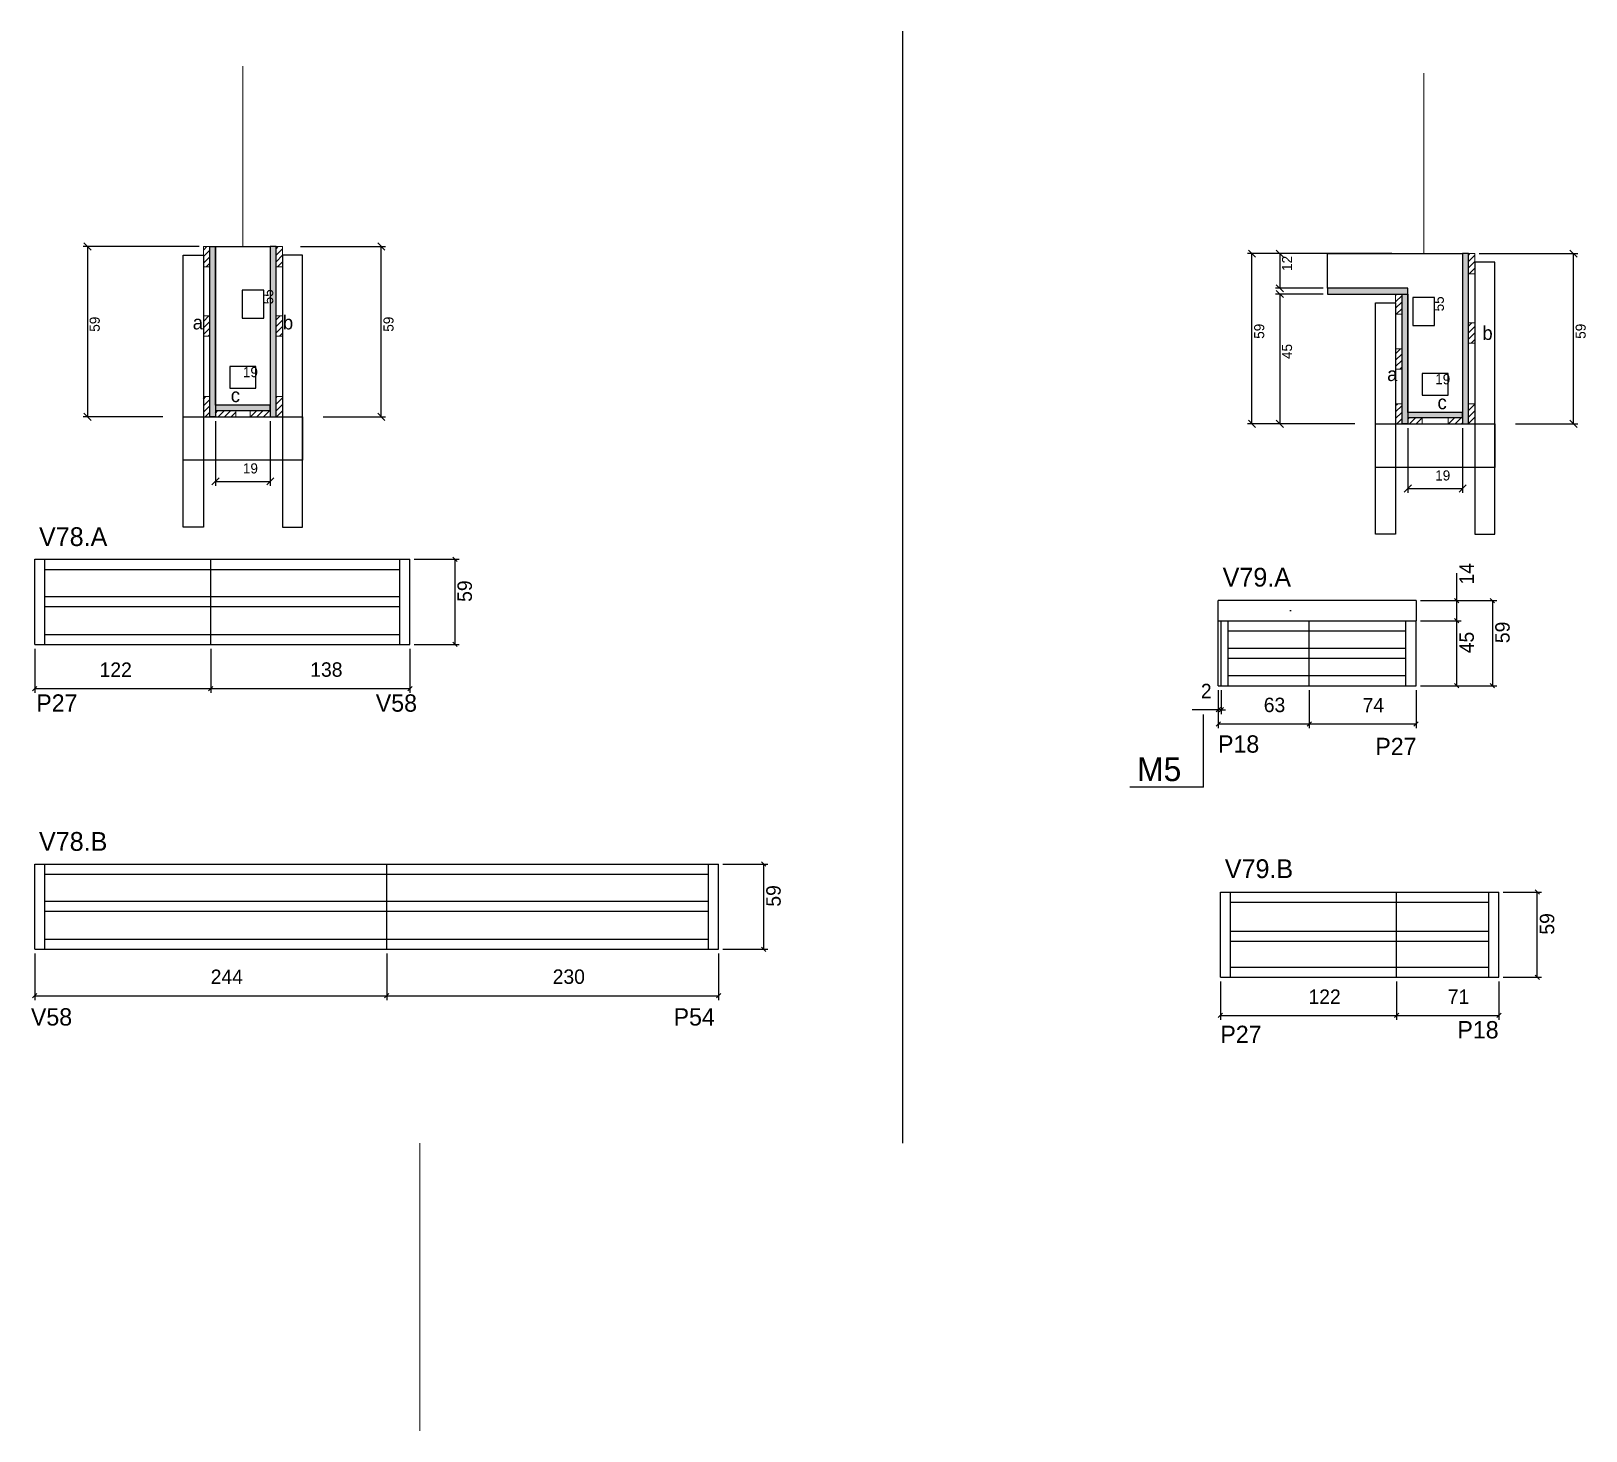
# Model space of a CAD drawing. Header units: metres. Extents: x 4304 to 5382, y 2829 to 3799.
import ezdxf

# ---------------------------------------------------------------- set-up
doc = ezdxf.new("R2010")
doc.units = ezdxf.units.M
for name, color, linetype in [('5', 7, 'Continuous'), ('CONCRETO', 7, 'Continuous'), ('COTA', 7, 'Continuous'), ('Cota Seção (2x)', 7, 'Continuous'), ('detalhes', 7, 'Continuous'), ('Hachura', 7, 'Continuous'), ('Madeira', 7, 'Continuous'), ('NOMENCLATURA', 7, 'Continuous'), ('Painéis', 7, 'Continuous'), ('SARR_2.2x7', 7, 'Continuous'), ('SARR_3.5x7', 7, 'Continuous'), ('SARRAFO DE PRESSAO', 7, 'Continuous'), ('Texto Seção', 7, 'Continuous')]:
    doc.layers.add(name, color=color, linetype=linetype)

msp = doc.modelspace()

# ---------------------------------------------------------------- hatches: boundary and pattern name
at = {"layer": 'COTA'}
h = msp.add_hatch(dxfattribs=at)
h.set_pattern_fill('AR-CONC')
h.paths.add_polyline_path([(5264.2, 3390.2), (5264.2, 3404.2), (5127, 3404.2), (5127.3, 3390.2), (5264.2, 3390.2)])
at = {"layer": 'Hachura'}
h = msp.add_hatch(dxfattribs=at)
h.set_pattern_fill('ANSI31')
h.paths.add_polyline_path([(4428.2, 3635.5), (4423.8, 3635.5), (4423.8, 3649.5), (4428.2, 3649.5), (4428.2, 3635.5)])
h = msp.add_hatch(color=7, dxfattribs=at)
h.dxf.hatch_style = 1
h.paths.add_polyline_path([(4432.2, 3649.5), (4428.2, 3649.5), (4428.2, 3531.5), (4432.2, 3531.5), (4432.2, 3649.5)])
h = msp.add_hatch(color=7, dxfattribs=at)
h.dxf.hatch_style = 1
h.paths.add_polyline_path([(4474.2, 3649.5), (4470.2, 3649.5), (4470.2, 3531.5), (4474.2, 3531.5), (4474.2, 3649.5)])
h = msp.add_hatch(dxfattribs=at)
h.set_pattern_fill('ANSI31')
h.paths.add_polyline_path([(4474.2, 3635.5), (4478.6, 3635.5), (4478.6, 3649.5), (4474.2, 3649.5), (4474.2, 3635.5)])
h = msp.add_hatch(color=7, dxfattribs=at)
h.dxf.hatch_style = 1
h.paths.add_polyline_path([(5300.5, 3644.6), (5296.5, 3644.6), (5296.5, 3526.6), (5300.5, 3526.6), (5300.5, 3644.6)])
h = msp.add_hatch(dxfattribs=at)
h.set_pattern_fill('ANSI31')
h.paths.add_polyline_path([(5300.5, 3630.6), (5304.9, 3630.6), (5304.9, 3644.6), (5300.5, 3644.6), (5300.5, 3630.6)])
h = msp.add_hatch(color=7, dxfattribs=at)
h.dxf.hatch_style = 1
h.paths.add_polyline_path([(5258.5, 3616.6), (5258.5, 3620.6), (5202.9, 3620.6), (5202.9, 3616.6), (5258.5, 3616.6)])
h = msp.add_hatch(dxfattribs=at)
h.set_pattern_fill('ANSI31')
h.paths.add_polyline_path([(5250.1, 3602.6), (5254.5, 3602.6), (5254.5, 3616.6), (5250.1, 3616.6), (5250.1, 3602.6)])
h = msp.add_hatch(color=7, dxfattribs=at)
h.dxf.hatch_style = 1
h.paths.add_polyline_path([(5258.5, 3616.6), (5254.5, 3616.6), (5254.5, 3526.6), (5258.5, 3526.6), (5258.5, 3616.6)])
h = msp.add_hatch(dxfattribs=at)
h.set_pattern_fill('ANSI31')
h.paths.add_polyline_path([(4428.2, 3587.5), (4423.8, 3587.5), (4423.8, 3601.5), (4428.2, 3601.5), (4428.2, 3587.5)])
h = msp.add_hatch(dxfattribs=at)
h.set_pattern_fill('ANSI31')
h.paths.add_polyline_path([(4474.2, 3587.5), (4478.6, 3587.5), (4478.6, 3601.5), (4474.2, 3601.5), (4474.2, 3587.5)])
h = msp.add_hatch(dxfattribs=at)
h.set_pattern_fill('ANSI31')
h.paths.add_polyline_path([(5300.5, 3582.6), (5304.9, 3582.6), (5304.9, 3596.6), (5300.5, 3596.6), (5300.5, 3582.6)])
h = msp.add_hatch(dxfattribs=at)
h.set_pattern_fill('ANSI31')
h.paths.add_polyline_path([(5250.1, 3564.6), (5254.5, 3564.6), (5254.5, 3578.6), (5250.1, 3578.6), (5250.1, 3564.6)])
h = msp.add_hatch(dxfattribs=at)
h.set_pattern_fill('ANSI31')
h.paths.add_polyline_path([(4428.2, 3531.5), (4423.8, 3531.5), (4423.8, 3545.5), (4428.2, 3545.5), (4428.2, 3531.5)])
h = msp.add_hatch(dxfattribs=at)
h.set_pattern_fill('ANSI31')
h.paths.add_polyline_path([(4474.2, 3531.5), (4478.6, 3531.5), (4478.6, 3545.5), (4474.2, 3545.5), (4474.2, 3531.5)])
h = msp.add_hatch(color=7, dxfattribs=at)
h.dxf.hatch_style = 1
h.paths.add_polyline_path([(4470.2, 3535.9), (4470.2, 3539.5), (4432.2, 3539.5), (4432.2, 3535.9), (4470.2, 3535.9)])
h = msp.add_hatch(dxfattribs=at)
h.set_pattern_fill('ANSI31')
h.paths.add_polyline_path([(4432.2, 3531.5), (4432.2, 3535.9), (4446.2, 3535.9), (4446.2, 3531.5), (4432.2, 3531.5)])
h = msp.add_hatch(dxfattribs=at)
h.set_pattern_fill('ANSI31')
h.paths.add_polyline_path([(4470.2, 3531.5), (4470.2, 3535.9), (4456.2, 3535.9), (4456.2, 3531.5), (4470.2, 3531.5)])
h = msp.add_hatch(dxfattribs=at)
h.set_pattern_fill('ANSI31')
h.paths.add_polyline_path([(5250.1, 3526.6), (5254.5, 3526.6), (5254.5, 3540.6), (5250.1, 3540.6), (5250.1, 3526.6)])
h = msp.add_hatch(color=7, dxfattribs=at)
h.dxf.hatch_style = 1
h.paths.add_polyline_path([(5296.5, 3531), (5296.5, 3534.6), (5258.5, 3534.6), (5258.5, 3531), (5296.5, 3531)])
h = msp.add_hatch(dxfattribs=at)
h.set_pattern_fill('ANSI31')
h.paths.add_polyline_path([(5300.5, 3526.6), (5304.9, 3526.6), (5304.9, 3540.6), (5300.5, 3540.6), (5300.5, 3526.6)])
h = msp.add_hatch(dxfattribs=at)
h.set_pattern_fill('ANSI31')
h.paths.add_polyline_path([(5258.5, 3526.6), (5258.5, 3531), (5268.5, 3531), (5268.5, 3526.6), (5258.5, 3526.6)])
h = msp.add_hatch(dxfattribs=at)
h.set_pattern_fill('ANSI31')
h.paths.add_polyline_path([(5296.5, 3526.6), (5296.5, 3531), (5286.5, 3531), (5286.5, 3526.6), (5296.5, 3526.6)])

# ---------------------------------------------------------------- linework, layer by layer
at = {"layer": 'CONCRETO', "color": 251, "lineweight": 25}
for points in [[(4432.2, 3649.5), (4432.2, 3649.5), (4470.2, 3649.5), (4470.2, 3621.5), (4470.2, 3621.5), (4470.2, 3539.5), (4432.2, 3539.5), (4432.2, 3649.5)], [(5202.9, 3620.6), (5202.9, 3644.6), (5258.5, 3644.6), (5258.5, 3644.6), (5296.5, 3644.6), (5296.5, 3534.6), (5258.5, 3534.6), (5258.5, 3620.6)]]:
    msp.add_lwpolyline(points, close=True, dxfattribs=at)
at = {"layer": 'COTA', "color": 241, "lineweight": 25}
for p, q in [((4908.3, 3798.8), (4908.3, 3028.1)), ((5127.2, 3390.2), (5127.2, 3404.2)), ((5264.2, 3404.2), (5127.2, 3404.2)), ((5264.2, 3404.2), (5264.2, 3390.2))]:
    msp.add_line(p, q, dxfattribs=at)
at = {"layer": 'COTA', "color": 4, "lineweight": 25}
for p, q in [((4420.8, 3649.5), (4340.5, 3649.5)), ((4343.5, 3649.5), (4343.5, 3531.5)), ((4491.2, 3649.5), (4550.1, 3649.5)), ((4547.1, 3531.5), (4547.1, 3649.5)), ((5247.5, 3644.6), (5147.5, 3644.6)), ((5150.5, 3526.6), (5150.5, 3644.6)), ((5199.9, 3644.6), (5166.8, 3644.6)), ((5169.8, 3644.6), (5169.8, 3620.6)), ((5307.9, 3644.6), (5376.3, 3644.6)), ((5373.3, 3526.6), (5373.3, 3644.6)), ((5199.9, 3620.6), (5166.8, 3620.6)), ((5199.9, 3616.6), (5166.8, 3616.6)), ((5169.8, 3616.6), (5169.8, 3526.6)), ((4395.6, 3531.5), (4340.5, 3531.5)), ((4432.2, 3528.5), (4432.2, 3483.8)), ((4470.2, 3528.5), (4470.2, 3483.8)), ((4506.8, 3531.5), (4550.1, 3531.5)), ((5221.9, 3526.6), (5147.5, 3526.6)), ((5221.9, 3526.6), (5166.8, 3526.6)), ((5258.5, 3523.6), (5258.5, 3478.9)), ((5296.5, 3523.6), (5296.5, 3478.9)), ((5333.1, 3526.6), (5376.3, 3526.6)), ((4432.2, 3486.8), (4470.2, 3486.8)), ((5258.5, 3481.9), (5296.5, 3481.9)), ((4569.9, 3432.8), (4601.1, 3432.8)), ((4598.1, 3432.8), (4598.1, 3373.8)), ((4569.9, 3373.8), (4601.1, 3373.8)), ((4306.9, 3370.8), (4306.9, 3340.2)), ((4428.9, 3370.8), (4428.9, 3340.2)), ((4428.9, 3370.8), (4428.9, 3340.2)), ((4566.9, 3370.8), (4566.9, 3340.2)), ((4306.9, 3343.2), (4428.9, 3343.2)), ((4428.9, 3343.2), (4566.9, 3343.2)), ((5127.2, 3342.2), (5127.2, 3315.7)), ((5127.2, 3342.2), (5127.2, 3325.5)), ((5129.2, 3342.2), (5129.2, 3325.5)), ((5190.2, 3342.2), (5190.2, 3315.7)), ((5190.2, 3342.2), (5190.2, 3315.7)), ((5264.2, 3342.2), (5264.2, 3315.7)), ((5127.2, 3328.5), (5109, 3328.5)), ((5129.2, 3328.5), (5127.2, 3328.5)), ((5129.2, 3328.5), (5132.2, 3328.5)), ((5127.2, 3318.7), (5190.2, 3318.7)), ((5190.2, 3318.7), (5264.2, 3318.7)), ((4783.9, 3221.6), (4815.1, 3221.6)), ((4812.1, 3221.6), (4812.1, 3162.6)), ((4306.9, 3159.6), (4306.9, 3127.4)), ((4550.9, 3159.6), (4550.9, 3127.4)), ((4550.9, 3159.6), (4550.9, 3127.4)), ((4780.9, 3159.6), (4780.9, 3127.4)), ((4783.9, 3162.6), (4815.1, 3162.6)), ((5128.7, 3140.2), (5128.7, 3113.7)), ((5250.7, 3140.2), (5250.7, 3113.7)), ((5250.7, 3140.2), (5250.7, 3113.7)), ((5321.7, 3140.2), (5321.7, 3113.7)), ((4306.9, 3130.4), (4550.9, 3130.4)), ((4550.9, 3130.4), (4780.9, 3130.4)), ((5128.7, 3116.7), (5250.7, 3116.7)), ((5250.7, 3116.7), (5321.7, 3116.7))]:
    msp.add_line(p, q, dxfattribs=at)
at = {"layer": 'COTA', "color": 0, "lineweight": 25}
for p, q in [((4599.6, 3431.3), (4596.6, 3434.3)), ((4596.6, 3375.3), (4599.6, 3372.3)), ((4308.4, 3344.7), (4305.4, 3341.7)), ((4427.4, 3341.7), (4430.4, 3344.7)), ((4430.4, 3344.7), (4427.4, 3341.7)), ((4565.4, 3341.7), (4568.4, 3344.7)), ((5125.7, 3327), (5128.7, 3330)), ((5130.7, 3330), (5127.7, 3327)), ((5128.7, 3320.2), (5125.7, 3317.2)), ((5188.7, 3317.2), (5191.7, 3320.2)), ((5191.7, 3320.2), (5188.7, 3317.2)), ((5262.7, 3317.2), (5265.7, 3320.2)), ((4813.6, 3220.1), (4810.6, 3223.1)), ((4810.6, 3164.1), (4813.6, 3161.1)), ((4308.4, 3131.9), (4305.4, 3128.9)), ((4549.4, 3128.9), (4552.4, 3131.9)), ((4552.4, 3131.9), (4549.4, 3128.9)), ((4779.4, 3128.9), (4782.4, 3131.9)), ((5130.2, 3118.2), (5127.2, 3115.2)), ((5249.2, 3115.2), (5252.2, 3118.2)), ((5252.2, 3118.2), (5249.2, 3115.2)), ((5320.2, 3115.2), (5323.2, 3118.2))]:
    msp.add_line(p, q, dxfattribs=at)
for points in [[(4346, 3647), (4341, 3652)], [(4549.6, 3647), (4544.6, 3652)], [(5153, 3642.1), (5148, 3647.1)], [(5172.3, 3642.1), (5167.3, 3647.1)], [(5375.8, 3642.1), (5370.8, 3647.1)], [(5167.3, 3623.1), (5172.3, 3618.1)], [(5172.3, 3614.1), (5167.3, 3619.1)], [(4341, 3534), (4346, 3529)], [(4544.6, 3534), (4549.6, 3529)], [(5148, 3529.1), (5153, 3524.1)], [(5167.3, 3529.1), (5172.3, 3524.1)], [(5370.8, 3529.1), (5375.8, 3524.1)], [(4434.7, 3489.3), (4429.7, 3484.3)], [(4467.7, 3484.3), (4472.7, 3489.3)], [(5261, 3484.4), (5256, 3479.4)], [(5294, 3479.4), (5299, 3484.4)]]:
    msp.add_lwpolyline(points, dxfattribs=at)
at = {"layer": 'Cota Seção (2x)', "color": 180, "lineweight": 25}
for p, q in [((4465.7, 3619.2), (4450.7, 3619.2)), ((4450.7, 3619.2), (4450.7, 3599.8)), ((4465.7, 3599.8), (4465.7, 3619.2)), ((5277, 3614.3), (5262, 3614.3)), ((5262, 3614.3), (5262, 3594.9)), ((5277, 3594.9), (5277, 3614.3)), ((4450.7, 3599.8), (4465.7, 3599.8)), ((5262, 3594.9), (5277, 3594.9)), ((4460.2, 3566.5), (4442.2, 3566.5)), ((4442.2, 3566.5), (4442.2, 3551.5)), ((4460.2, 3551.5), (4460.2, 3566.5)), ((5286.5, 3561.6), (5268.5, 3561.6)), ((5268.5, 3561.6), (5268.5, 3546.6)), ((5286.5, 3546.6), (5286.5, 3561.6)), ((4442.2, 3551.5), (4460.2, 3551.5)), ((5268.5, 3546.6), (5286.5, 3546.6))]:
    msp.add_line(p, q, dxfattribs=at)
at = {"layer": 'Madeira', "color": 126, "lineweight": 18}
for points in [[(4428.2, 3635.5), (4423.8, 3635.5), (4423.8, 3649.5), (4428.2, 3649.5)], [(4474.2, 3635.5), (4478.6, 3635.5), (4478.6, 3649.5), (4474.2, 3649.5)], [(5300.5, 3630.6), (5304.9, 3630.6), (5304.9, 3644.6), (5300.5, 3644.6)], [(5250.1, 3602.6), (5254.5, 3602.6), (5254.5, 3616.6), (5250.1, 3616.6)], [(4428.2, 3587.5), (4423.8, 3587.5), (4423.8, 3601.5), (4428.2, 3601.5)], [(4474.2, 3587.5), (4478.6, 3587.5), (4478.6, 3601.5), (4474.2, 3601.5)], [(5300.5, 3582.6), (5304.9, 3582.6), (5304.9, 3596.6), (5300.5, 3596.6)], [(5250.1, 3564.6), (5254.5, 3564.6), (5254.5, 3578.6), (5250.1, 3578.6)], [(4428.2, 3531.5), (4423.8, 3531.5), (4423.8, 3545.5), (4428.2, 3545.5)], [(4474.2, 3531.5), (4478.6, 3531.5), (4478.6, 3545.5), (4474.2, 3545.5)], [(4432.2, 3531.5), (4432.2, 3535.9), (4446.2, 3535.9), (4446.2, 3531.5)], [(4470.2, 3531.5), (4470.2, 3535.9), (4456.2, 3535.9), (4456.2, 3531.5)], [(5250.1, 3526.6), (5254.5, 3526.6), (5254.5, 3540.6), (5250.1, 3540.6)], [(5300.5, 3526.6), (5304.9, 3526.6), (5304.9, 3540.6), (5300.5, 3540.6)], [(5258.5, 3526.6), (5258.5, 3531), (5268.5, 3531), (5268.5, 3526.6)], [(5296.5, 3526.6), (5296.5, 3531), (5286.5, 3531), (5286.5, 3526.6)]]:
    msp.add_lwpolyline(points, close=True, dxfattribs=at)
at = {"layer": 'NOMENCLATURA', "color": 7, "lineweight": 25}
for q in [(5117, 3325.3), (5065.8, 3274.9)]:
    msp.add_line((5117, 3274.9), q, dxfattribs=at)
at = {"layer": 'Painéis', "color": 200, "lineweight": 25}
for p, q in [((4306.9, 3432.8), (4566.9, 3432.8)), ((4306.9, 3373.8), (4306.9, 3432.8)), ((4428.9, 3373.8), (4428.9, 3432.8)), ((4566.9, 3373.8), (4566.9, 3432.8)), ((5127.2, 3390.2), (5264.2, 3390.2)), ((5127.2, 3345.2), (5127.2, 3390.2)), ((5129.2, 3345.2), (5129.2, 3390.2)), ((5190.2, 3345.2), (5190.2, 3390.2)), ((5264.2, 3345.2), (5264.2, 3390.2)), ((4306.9, 3373.8), (4566.9, 3373.8)), ((5127.2, 3345.2), (5264.2, 3345.2)), ((4306.9, 3221.6), (4780.9, 3221.6)), ((4306.9, 3162.6), (4306.9, 3221.6)), ((4550.9, 3162.6), (4550.9, 3221.6)), ((4780.9, 3162.6), (4780.9, 3221.6)), ((5128.7, 3202.2), (5321.7, 3202.2)), ((5128.7, 3143.2), (5128.7, 3202.2)), ((5250.7, 3143.2), (5250.7, 3202.2)), ((5321.7, 3143.2), (5321.7, 3202.2)), ((4306.9, 3162.6), (4780.9, 3162.6)), ((5128.7, 3143.2), (5321.7, 3143.2))]:
    msp.add_line(p, q, dxfattribs=at)
at = {"layer": 'Painéis', "color": 4, "lineweight": 25}
for p, q in [((5292.4, 3404.2), (5292.4, 3423.3)), ((5267.2, 3404.2), (5295.4, 3404.2)), ((5267.2, 3404.2), (5320.2, 3404.2)), ((5292.4, 3390.2), (5292.4, 3404.2)), ((5317.2, 3404.2), (5317.2, 3345.2)), ((5267.2, 3390.2), (5295.4, 3390.2)), ((5267.2, 3390.2), (5295.4, 3390.2)), ((5292.4, 3345.2), (5292.4, 3390.2)), ((5267.2, 3345.2), (5295.4, 3345.2)), ((5267.2, 3345.2), (5320.2, 3345.2)), ((5324.7, 3202.2), (5351.2, 3202.2)), ((5348.2, 3143.2), (5348.2, 3202.2)), ((5324.7, 3143.2), (5351.2, 3143.2))]:
    msp.add_line(p, q, dxfattribs=at)
at = {"layer": 'Painéis', "color": 0, "lineweight": 25}
for p, q in [((5293.9, 3402.7), (5290.9, 3405.7)), ((5318.7, 3402.7), (5315.7, 3405.7)), ((5293.9, 3388.7), (5290.9, 3391.7)), ((5290.9, 3391.7), (5293.9, 3388.7)), ((5290.9, 3346.7), (5293.9, 3343.7)), ((5315.7, 3346.7), (5318.7, 3343.7)), ((5349.7, 3200.7), (5346.7, 3203.7)), ((5346.7, 3144.7), (5349.7, 3141.7))]:
    msp.add_line(p, q, dxfattribs=at)
at = {"layer": 'Painéis', "color": 200, "lineweight": 25}
for points in [[(4428.2, 3649.5), (4432.2, 3649.5), (4432.2, 3531.5), (4428.2, 3531.5)], [(4474.2, 3649.5), (4470.2, 3649.5), (4470.2, 3531.5), (4474.2, 3531.5)], [(5300.5, 3644.6), (5296.5, 3644.6), (5296.5, 3526.6), (5300.5, 3526.6)], [(5258.5, 3616.6), (5258.5, 3620.6), (5202.9, 3620.6), (5202.9, 3616.6)], [(5254.5, 3616.6), (5258.5, 3616.6), (5258.5, 3526.6), (5254.5, 3526.6)], [(4470.2, 3535.9), (4470.2, 3539.5), (4432.2, 3539.5), (4432.2, 3535.9)], [(5296.5, 3531), (5296.5, 3534.6), (5258.5, 3534.6), (5258.5, 3531)]]:
    msp.add_lwpolyline(points, close=True, dxfattribs=at)
at = {"layer": 'SARR_2.2x7', "color": 40, "lineweight": 25}
for p, q in [((4313.9, 3373.8), (4313.9, 3432.8)), ((4559.9, 3373.8), (4559.9, 3432.8)), ((4313.9, 3425.8), (4428.9, 3425.8)), ((4428.9, 3425.8), (4559.9, 3425.8)), ((4313.9, 3407.1), (4428.9, 3407.1)), ((4428.9, 3407.1), (4559.9, 3407.1)), ((4313.9, 3400.1), (4428.9, 3400.1)), ((4428.9, 3400.1), (4559.9, 3400.1)), ((5134.1, 3345.2), (5134.1, 3390.2)), ((5257.2, 3345.2), (5257.2, 3390.2)), ((4313.9, 3380.8), (4428.9, 3380.8)), ((4428.9, 3380.8), (4559.9, 3380.8)), ((5134.1, 3383.2), (5190.2, 3383.2)), ((5190.2, 3383.2), (5257.2, 3383.2)), ((5134.1, 3371.2), (5190.2, 3371.2)), ((5134.1, 3364.2), (5190.2, 3364.2)), ((5190.2, 3371.2), (5257.2, 3371.2)), ((5190.2, 3364.2), (5257.2, 3364.2)), ((5134.1, 3352.2), (5190.2, 3352.2)), ((5190.2, 3352.2), (5257.2, 3352.2)), ((4313.9, 3162.6), (4313.9, 3221.6)), ((4313.9, 3214.6), (4550.9, 3214.6)), ((4550.9, 3214.6), (4773.9, 3214.6)), ((4773.9, 3162.6), (4773.9, 3221.6)), ((5135.6, 3143.2), (5135.6, 3202.2)), ((5314.7, 3143.2), (5314.7, 3202.2)), ((4313.9, 3195.9), (4550.9, 3195.9)), ((4550.9, 3195.9), (4773.9, 3195.9)), ((5135.6, 3195.2), (5250.7, 3195.2)), ((5250.7, 3195.2), (5314.7, 3195.2)), ((4313.9, 3188.9), (4550.9, 3188.9)), ((4550.9, 3188.9), (4773.9, 3188.9)), ((4313.9, 3169.6), (4550.9, 3169.6)), ((4550.9, 3169.6), (4773.9, 3169.6)), ((5135.6, 3175.1), (5250.7, 3175.1)), ((5135.6, 3168.1), (5250.7, 3168.1)), ((5250.7, 3175.1), (5314.7, 3175.1)), ((5250.7, 3168.1), (5314.7, 3168.1)), ((5135.6, 3150.2), (5250.7, 3150.2)), ((5250.7, 3150.2), (5314.7, 3150.2))]:
    msp.add_line(p, q, dxfattribs=at)
at = {"layer": 'SARR_3.5x7', "color": 81, "lineweight": 25}
for points in [[(4409.8, 3643.5), (4423.8, 3643.5), (4423.8, 3455), (4409.8, 3455)], [(4492.6, 3643.5), (4478.6, 3643.5), (4478.6, 3455), (4492.6, 3455)], [(5318.9, 3638.6), (5304.9, 3638.6), (5304.9, 3450.1), (5318.9, 3450.1)], [(5236.1, 3610.6), (5250.1, 3610.6), (5250.1, 3450.1), (5236.1, 3450.1)], [(4409.8, 3531.5), (4492.6, 3531.5), (4492.6, 3501.4), (4409.8, 3501.4)], [(5236.1, 3526.6), (5318.9, 3526.6), (5318.9, 3496.5), (5236.1, 3496.5)]]:
    msp.add_lwpolyline(points, close=True, dxfattribs=at)
at = {"layer": 'SARRAFO DE PRESSAO', "color": 30, "lineweight": 9}
msp.add_line((4573.8, 2828.8), (4573.8, 3028.1), dxfattribs=at)
at = {"layer": 'Texto Seção', "color": 252, "lineweight": 15}
for p, q in [((4451.2, 3649.5), (4451.2, 3774.5)), ((5269.7, 3644.6), (5269.7, 3769.6))]:
    msp.add_line(p, q, dxfattribs=at)

# ---------------------------------------------------------------- texts
at = {"layer": '5', "color": 5, "lineweight": 25}
for s, p in [('P27', (4308, 3327.2)), ('V58', (4543.3, 3327.2)), ('P18', (5127, 3298.8)), ('P27', (5236, 3297.1)), ('V58', (4304.3, 3109.7)), ('P54', (4749.7, 3109.7)), ('P27', (5128.6, 3097.6)), ('P18', (5292.9, 3100.8))]:
    msp.add_text(s, height=12, rotation=0, dxfattribs=at).set_placement(p)
at = {"layer": 'COTA', "color": 1, "lineweight": 25}
for s, p in [('12', (5178.3, 3632.6)), ('59', (4352, 3590.5)), ('59', (4555.6, 3590.5)), ('59', (5159, 3585.6)), ('59', (5381.8, 3585.6)), ('45', (5178.3, 3571.6))]:
    msp.add_text(s, height=7, rotation=90, dxfattribs=at).set_placement(p)
for p in [(4451.2, 3492.3), (5277.5, 3487.4)]:
    msp.add_text('19', height=7, dxfattribs=at).set_placement(p)
at = {"layer": 'COTA', "color": 240, "lineweight": 25}
for p in [(4609.9, 3403.3), (4823.9, 3192.1)]:
    msp.add_text('59', height=10, rotation=90, dxfattribs=at).set_placement(p)
for s, p in [('122', (4351.9, 3351.3)), ('138', (4497.9, 3351.4)), ('2', (5115.1, 3336.5)), ('63', (5158.7, 3326.9)), ('74', (5227.2, 3326.7)), ('244', (4428.9, 3138.5)), ('230', (4665.9, 3138.6)), ('122', (5189.7, 3124.7)), ('71', (5286.2, 3124.7))]:
    msp.add_text(s, height=10, dxfattribs=at).set_placement(p)
at = {"layer": 'Cota Seção (2x)', "color": 1, "lineweight": 25}
for p in [(4472.2, 3609.5), (5283.5, 3604.6)]:
    msp.add_text('55', height=7, rotation=90, dxfattribs=at).set_placement(p)
for p in [(4451.2, 3559), (5277.5, 3554.1)]:
    msp.add_text('19', height=7, dxfattribs=at).set_placement(p)
at = {"layer": 'detalhes', "color": 4, "lineweight": 25}
for s, p in [('a', (4416.4, 3592.1)), ('b', (4478.9, 3592.1)), ('b', (5310.2, 3584.8)), ('a', (5244.2, 3556.3)), ('c', (4442.8, 3541.7)), ('c', (5279.1, 3536.8))]:
    msp.add_text(s, height=9.6, dxfattribs=at).set_placement(p)
at = {"layer": 'NOMENCLATURA', "color": 7, "lineweight": 25}
msp.add_text('M5', height=16.5, dxfattribs=at).set_placement((5070.9, 3279.1))
at = {"layer": 'Painéis', "color": 240, "lineweight": 25}
for s, p in [('14', (5304.3, 3415.3)), ('59', (5329.1, 3374.7)), ('45', (5304.3, 3367.7)), ('59', (5360, 3172.7))]:
    msp.add_text(s, height=10, rotation=90, dxfattribs=at).set_placement(p)
at = {"layer": 'Texto Seção', "color": 7, "lineweight": 15}
for s, p in [('V78.A', (4309.9, 3442)), ('V79.A', (5130.2, 3413.9)), ('V78.B', (4309.9, 3230.8)), ('V79.B', (5131.7, 3211.9))]:
    msp.add_text(s, height=13, dxfattribs=at).set_placement(p)

doc.saveas('drawing.dxf')
